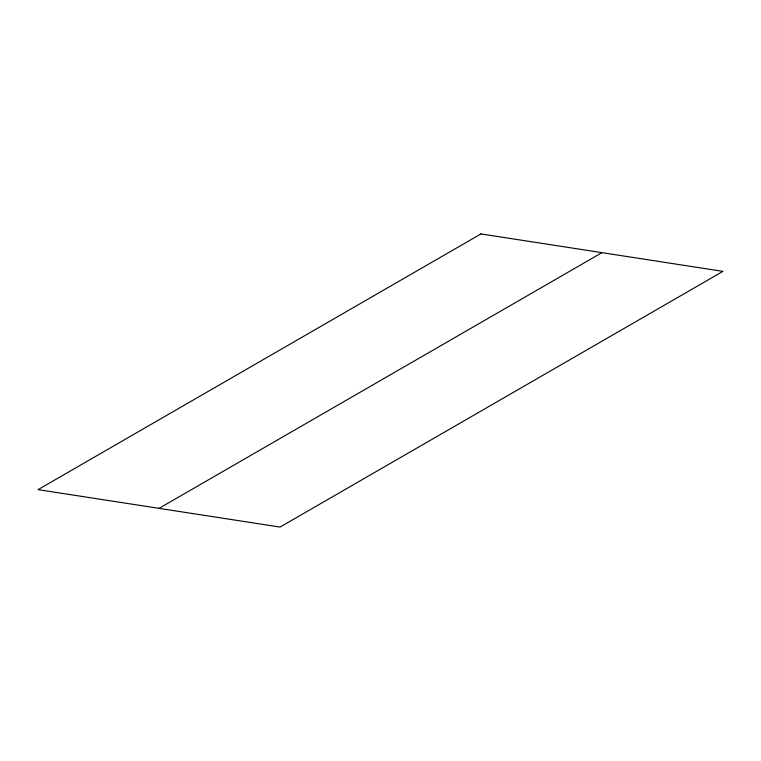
<?xml version="1.0" encoding="UTF-8"?>
<svg xmlns="http://www.w3.org/2000/svg" width="761" height="761" viewBox="0 0 761 761"><rect width="100%" height="100%" fill="white"/><g stroke="black" fill="none" stroke-linecap="round" stroke-linejoin="round"><path stroke-width="1.14" d="M159.049 508.348L601.951 252.652M480.942 233.931L38.05 489.637L280.058 527.069L722.95 271.363L480.942 233.931"/></g></svg>
